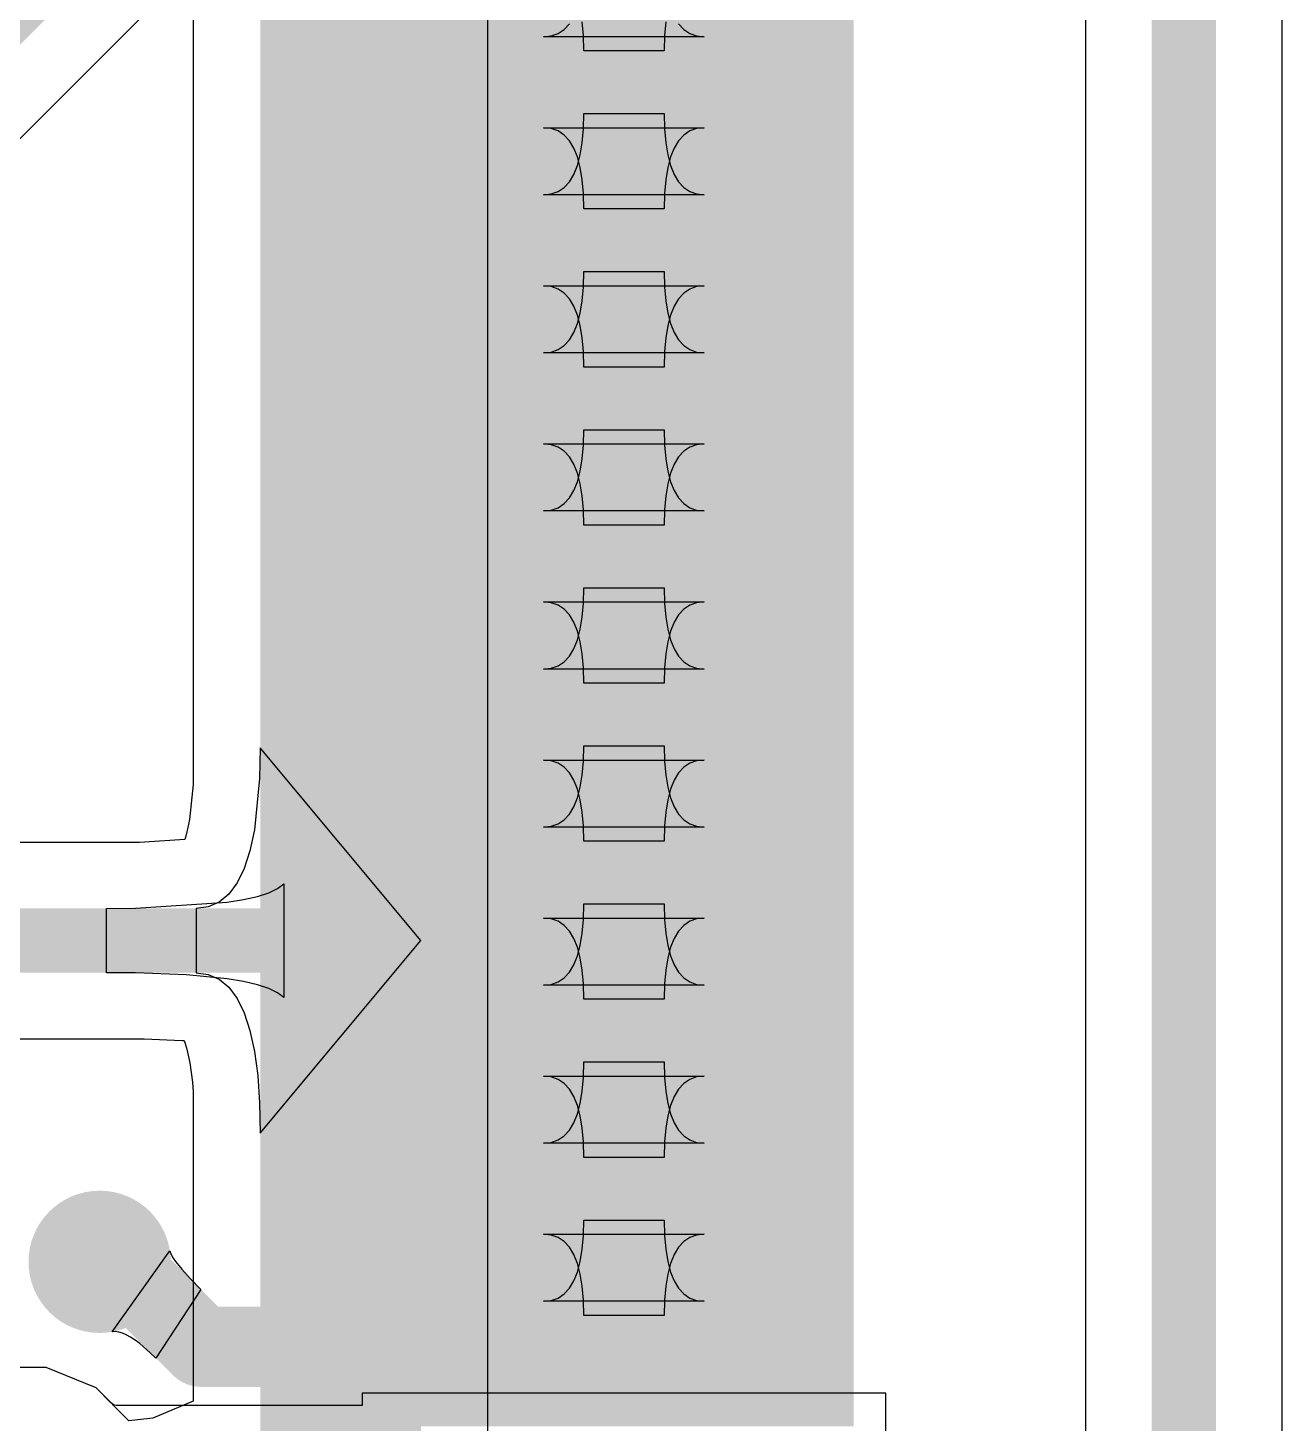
# Model space of a CAD drawing. Header units: millimetres. Extents: x -27 to 79, y -14 to 66.
# Drawn here: x 65.38 to 69.346, y 20.012 to 24.425 of the extents above; entities that cross this region are included whole.
import ezdxf

# ---------------------------------------------------------------- set-up
doc = ezdxf.new("R2010")
doc.units = ezdxf.units.MM
for name, color, linetype in [('BottomLayer', 5, 'Continuous'), ('TopLayer', 1, 'Continuous'), ('TopPaste', 8, 'Continuous'), ('TopSolder', 216, 'Continuous'), ('ViaHoleLayer', 16, 'Continuous')]:
    doc.layers.add(name, color=color, linetype=linetype)

msp = doc.modelspace()

# ---------------------------------------------------------------- hatches: boundary and pattern name
at = {"layer": 'BottomLayer'}
h = msp.add_hatch(color=5, dxfattribs=at)
edge = h.paths.add_edge_path()
edge.add_arc((65.6067, 20.5217), 0.225, 0, 360)
at = {"layer": 'TopLayer'}
for points in [[(66.6399, 24.1029), (66.6399, 24.4029), (67.8899, 24.4029), (67.8899, 24.1029)], [(66.6399, 23.6029), (66.6399, 23.9029), (67.8899, 23.9029), (67.8899, 23.6029)], [(66.6399, 23.1029), (66.6399, 23.4029), (67.8899, 23.4029), (67.8899, 23.1029)], [(66.6399, 22.6029), (66.6399, 22.9029), (67.8899, 22.9029), (67.8899, 22.6029)], [(66.6399, 22.1029), (66.6399, 22.4029), (67.8899, 22.4029), (67.8899, 22.1029)], [(66.6399, 21.6029), (66.6399, 21.9029), (67.8899, 21.9029), (67.8899, 21.6029)], [(66.6399, 21.1029), (66.6399, 21.4029), (67.8899, 21.4029), (67.8899, 21.1029)], [(66.6399, 20.6029), (66.6399, 20.9029), (67.8899, 20.9029), (67.8899, 20.6029)], [(66.6399, 20.1029), (66.6399, 20.4029), (67.8899, 20.4029), (67.8899, 20.1029)]]:
    msp.add_hatch(color=1, dxfattribs=at).paths.add_polyline_path(points)
h = msp.add_hatch(color=1, dxfattribs=at)
edge = h.paths.add_edge_path()
edge.add_arc((65.6067, 20.5217), 0.225, 0, 360)
at = {"layer": 'TopPaste'}
for points in [[(66.6399, 24.1029), (66.6399, 24.4029), (67.8899, 24.4029), (67.8899, 24.1029)], [(66.6399, 23.6029), (66.6399, 23.9029), (67.8899, 23.9029), (67.8899, 23.6029)], [(66.6399, 23.1029), (66.6399, 23.4029), (67.8899, 23.4029), (67.8899, 23.1029)], [(66.6399, 22.6029), (66.6399, 22.9029), (67.8899, 22.9029), (67.8899, 22.6029)], [(66.6399, 22.1029), (66.6399, 22.4029), (67.8899, 22.4029), (67.8899, 22.1029)], [(66.6399, 21.6029), (66.6399, 21.9029), (67.8899, 21.9029), (67.8899, 21.6029)], [(66.6399, 21.1029), (66.6399, 21.4029), (67.8899, 21.4029), (67.8899, 21.1029)], [(66.6399, 20.6029), (66.6399, 20.9029), (67.8899, 20.9029), (67.8899, 20.6029)], [(66.6399, 20.1029), (66.6399, 20.4029), (67.8899, 20.4029), (67.8899, 20.1029)]]:
    msp.add_hatch(color=8, dxfattribs=at).paths.add_polyline_path(points)
at = {"layer": 'TopSolder'}
for points in [[(66.5383, 24.0013), (66.5383, 24.5045), (67.9915, 24.5045), (67.9915, 24.0013)], [(66.5383, 23.5013), (66.5383, 24.0045), (67.9915, 24.0045), (67.9915, 23.5013)], [(66.5383, 23.0013), (66.5383, 23.5045), (67.9915, 23.5045), (67.9915, 23.0013)], [(66.5383, 22.5013), (66.5383, 23.0045), (67.9915, 23.0045), (67.9915, 22.5013)], [(66.5383, 22.0013), (66.5383, 22.5045), (67.9915, 22.5045), (67.9915, 22.0013)], [(66.5383, 21.5013), (66.5383, 22.0045), (67.9915, 22.0045), (67.9915, 21.5013)], [(66.5383, 21.0013), (66.5383, 21.5045), (67.9915, 21.5045), (67.9915, 21.0013)], [(66.5383, 20.5013), (66.5383, 21.0045), (67.9915, 21.0045), (67.9915, 20.5013)], [(66.5383, 20.0013), (66.5383, 20.5045), (67.9915, 20.5045), (67.9915, 20.0013)]]:
    msp.add_hatch(color=216, dxfattribs=at).paths.add_polyline_path(points)
at = {"layer": 'ViaHoleLayer'}
h = msp.add_hatch(color=16, dxfattribs=at)
edge = h.paths.add_edge_path()
edge.add_arc((65.6067, 20.5217), 0.1, 0, 360)

# ---------------------------------------------------------------- linework, layer by layer
at = {"layer": 'BottomLayer'}
for p, q in [((66.8348, 21.5377), (66.8348, 25.8557)), ((65.9025, 25.6626), (65.9025, 22.0316)), ((66.1147, 22.1473), (66.1126, 22.0507)), ((66.6227, 21.5377), (66.1147, 22.1473)), ((65.9025, 22.0316), (65.8914, 21.9204)), ((66.1126, 22.0507), (66.0964, 21.8882)), ((65.8914, 21.9204), (65.8819, 21.8763)), ((65.7324, 21.8484), (64.2097, 21.8484)), ((65.8758, 21.8577), (65.7324, 21.8484)), ((65.8819, 21.8763), (65.8758, 21.8577)), ((66.0964, 21.8882), (66.0821, 21.8221)), ((66.0821, 21.8221), (66.0639, 21.7663)), ((66.0639, 21.7663), (66.0415, 21.7205)), ((66.0415, 21.7205), (66.0151, 21.685)), ((66.1695, 21.7025), (66.1892, 21.7174)), ((66.1695, 21.7025), (66.1892, 21.7174)), ((66.1892, 21.7174), (66.1892, 21.3579)), ((66.1892, 21.7174), (66.1892, 21.3579)), ((66.0151, 21.685), (65.9846, 21.6596)), ((66.0618, 21.6674), (66.1058, 21.6775)), ((66.0618, 21.6674), (66.1058, 21.6775)), ((66.1058, 21.6775), (66.1417, 21.6892)), ((66.1058, 21.6775), (66.1417, 21.6892)), ((66.1417, 21.6892), (66.1695, 21.7025)), ((66.1417, 21.6892), (66.1695, 21.7025)), ((65.6279, 21.6393), (65.7204, 21.64)), ((65.6279, 21.6393), (65.7204, 21.64)), ((65.6279, 21.4361), (65.6279, 21.6393)), ((65.6279, 21.4361), (65.6279, 21.6393)), ((65.7204, 21.64), (66.0097, 21.6588)), ((65.7204, 21.64), (66.0097, 21.6588)), ((65.9501, 21.6443), (65.9115, 21.6393)), ((65.9115, 21.6393), (65.9115, 21.4361)), ((65.9846, 21.6596), (65.9501, 21.6443)), ((66.0097, 21.6588), (66.0618, 21.6674)), ((66.0097, 21.6588), (66.0618, 21.6674)), ((66.1147, 20.9281), (66.6227, 21.5377)), ((66.6227, 21.5377), (66.6227, 21.5377)), ((66.6227, 21.5377), (66.6227, 21.5377)), ((66.6227, 21.5377), (66.6227, 21.5377)), ((66.6227, 21.5377), (66.6227, 21.5377)), ((66.6227, 21.5377), (66.6227, 21.5377)), ((66.6227, 21.5377), (66.6227, 21.5377)), ((66.6227, 21.5377), (66.6227, 21.5377)), ((66.6227, 21.5377), (66.6227, 21.5377)), ((66.6227, 21.5377), (66.6227, 21.5377)), ((66.6227, 21.5377), (66.6227, 21.5377)), ((66.8348, 17.0242), (66.8348, 21.5377)), ((65.7204, 21.4353), (65.6279, 21.4361)), ((65.7204, 21.4353), (65.6279, 21.4361)), ((65.8813, 21.429), (65.7204, 21.4353)), ((65.8813, 21.429), (65.7204, 21.4353)), ((66.0097, 21.4165), (65.8813, 21.429)), ((66.0097, 21.4165), (65.8813, 21.429)), ((65.9115, 21.4361), (65.9501, 21.431)), ((65.9501, 21.431), (65.9846, 21.4157)), ((65.9846, 21.4157), (66.0151, 21.3903)), ((66.0618, 21.4079), (66.0097, 21.4165)), ((66.0618, 21.4079), (66.0097, 21.4165)), ((66.1058, 21.3978), (66.0618, 21.4079)), ((66.1058, 21.3978), (66.0618, 21.4079)), ((66.0151, 21.3903), (66.0415, 21.3548)), ((66.1417, 21.3861), (66.1058, 21.3978)), ((66.1417, 21.3861), (66.1058, 21.3978)), ((66.1695, 21.3728), (66.1417, 21.3861)), ((66.1695, 21.3728), (66.1417, 21.3861)), ((66.1892, 21.3579), (66.1695, 21.3728)), ((66.1892, 21.3579), (66.1695, 21.3728)), ((66.0415, 21.3548), (66.0639, 21.3091)), ((66.0639, 21.3091), (66.0821, 21.2532)), ((66.0821, 21.2532), (66.0964, 21.1871)), ((64.3384, 21.2269), (65.7475, 21.2269)), ((65.7475, 21.2269), (65.8672, 21.2222)), ((65.8672, 21.2222), (65.8745, 21.2215)), ((65.8745, 21.2215), (65.8819, 21.199)), ((65.8819, 21.199), (65.8921, 21.1516)), ((66.0964, 21.1871), (66.1065, 21.1109)), ((65.8921, 21.1516), (65.9003, 21.09)), ((66.1065, 21.1109), (66.1126, 21.0246)), ((65.9003, 21.09), (65.9025, 21.059)), ((65.9025, 21.059), (65.9025, 20.0809)), ((66.1126, 21.0246), (66.1147, 20.9281)), ((65.4378, 20.1878), (65.2675, 20.1878)), ((65.5952, 20.1227), (65.4378, 20.1878)), ((65.6993, 20.0186), (65.5952, 20.1227)), ((65.9025, 20.0809), (65.775, 20.0272)), ((65.775, 20.0272), (65.6993, 20.0186))]:
    msp.add_line(p, q, dxfattribs=at)
for points, const_width in [([(66.3687, 21.5377), (66.3687, 25.8557)], 0.508), ([(66.3687, 17.0242), (66.3687, 21.5377)], 0.508), ([(64.2097, 21.5377), (66.3687, 21.5377)], 0.2032)]:
    msp.add_lwpolyline(points, dxfattribs=dict(at, const_width=const_width))
for points, const_width in [([(66.2417, 21.5377, 1), (66.4957, 21.5377, 1)], 0.254), ([(66.2417, 21.5377, 1), (66.4957, 21.5377, 1)], 0.254), ([(66.3179, 21.5377, 1), (66.4195, 21.5377, 1)], 0.1016)]:
    msp.add_lwpolyline(points, format="xyb", close=True, dxfattribs=dict(at, const_width=const_width))
at = {"layer": 'TopLayer'}
for p, q in [((69.3464, 19.2517), (69.3464, 29.1577)), ((68.7249, 29.0289), (68.7249, 19.5624)), ((64.1296, 22.8499), (65.9026, 24.6229)), ((67.035, 24.3994), (67.0566, 24.4071)), ((67.0566, 24.4071), (67.0757, 24.4199)), ((67.0757, 24.4199), (67.0922, 24.4379)), ((67.1366, 24.4008), (67.1328, 24.4445)), ((67.397, 24.4445), (67.3932, 24.4008)), ((67.4376, 24.4379), (67.4541, 24.4199)), ((67.4541, 24.4199), (67.4732, 24.4071)), ((67.4732, 24.4071), (67.4948, 24.3994)), ((67.0109, 24.3968), (67.035, 24.3994)), ((67.5189, 24.3968), (67.0109, 24.3968)), ((67.1379, 24.352), (67.1366, 24.4008)), ((67.3932, 24.4008), (67.3919, 24.352)), ((67.4948, 24.3994), (67.5189, 24.3968)), ((67.3919, 24.352), (67.1379, 24.352)), ((67.1366, 24.105), (67.1379, 24.1539)), ((67.1379, 24.1539), (67.3919, 24.1539)), ((67.3919, 24.1539), (67.3932, 24.105)), ((67.035, 24.1064), (67.0109, 24.109)), ((67.0109, 24.109), (67.5189, 24.109)), ((67.0566, 24.0987), (67.035, 24.1064)), ((67.0757, 24.0859), (67.0566, 24.0987)), ((67.1328, 24.0613), (67.1366, 24.105)), ((67.3932, 24.105), (67.397, 24.0613)), ((67.4732, 24.0987), (67.4541, 24.0859)), ((67.4948, 24.1064), (67.4732, 24.0987)), ((67.5189, 24.109), (67.4948, 24.1064)), ((67.0922, 24.0679), (67.0757, 24.0859)), ((67.1062, 24.0447), (67.0922, 24.0679)), ((67.1265, 24.0228), (67.1328, 24.0613)), ((67.397, 24.0613), (67.4033, 24.0228)), ((67.4376, 24.0679), (67.4237, 24.0447)), ((67.4541, 24.0859), (67.4376, 24.0679)), ((67.1176, 24.0165), (67.1062, 24.0447)), ((67.1176, 23.9894), (67.1265, 24.0228)), ((67.1265, 23.9831), (67.1176, 24.0165)), ((67.4033, 24.0228), (67.4122, 23.9894)), ((67.4122, 24.0165), (67.4033, 23.9831)), ((67.4237, 24.0447), (67.4122, 24.0165)), ((67.1062, 23.9611), (67.1176, 23.9894)), ((67.1328, 23.9445), (67.1265, 23.9831)), ((67.4033, 23.9831), (67.397, 23.9445)), ((67.4122, 23.9894), (67.4237, 23.9611)), ((67.0566, 23.9071), (67.0757, 23.9199)), ((67.0757, 23.9199), (67.0922, 23.9379)), ((67.0922, 23.9379), (67.1062, 23.9611)), ((67.1366, 23.9008), (67.1328, 23.9445)), ((67.397, 23.9445), (67.3932, 23.9008)), ((67.4237, 23.9611), (67.4376, 23.9379)), ((67.4376, 23.9379), (67.4541, 23.9199)), ((67.4541, 23.9199), (67.4732, 23.9071)), ((67.0109, 23.8968), (67.035, 23.8994)), ((67.5189, 23.8968), (67.0109, 23.8968)), ((67.035, 23.8994), (67.0566, 23.9071)), ((67.1379, 23.852), (67.1366, 23.9008)), ((67.3932, 23.9008), (67.3919, 23.852)), ((67.4732, 23.9071), (67.4948, 23.8994)), ((67.4948, 23.8994), (67.5189, 23.8968)), ((67.3919, 23.852), (67.1379, 23.852)), ((67.1366, 23.605), (67.1379, 23.6539)), ((67.1379, 23.6539), (67.3919, 23.6539)), ((67.3919, 23.6539), (67.3932, 23.605)), ((67.035, 23.6064), (67.0109, 23.609)), ((67.0109, 23.609), (67.5189, 23.609)), ((67.0566, 23.5987), (67.035, 23.6064)), ((67.0757, 23.5859), (67.0566, 23.5987)), ((67.0922, 23.5679), (67.0757, 23.5859)), ((67.1062, 23.5447), (67.0922, 23.5679)), ((67.1328, 23.5613), (67.1366, 23.605)), ((67.3932, 23.605), (67.397, 23.5613)), ((67.4376, 23.5679), (67.4237, 23.5447)), ((67.4541, 23.5859), (67.4376, 23.5679)), ((67.4732, 23.5987), (67.4541, 23.5859)), ((67.4948, 23.6064), (67.4732, 23.5987)), ((67.5189, 23.609), (67.4948, 23.6064)), ((67.1176, 23.5165), (67.1062, 23.5447)), ((67.1176, 23.4894), (67.1265, 23.5228)), ((67.1265, 23.5228), (67.1328, 23.5613)), ((67.397, 23.5613), (67.4033, 23.5228)), ((67.4033, 23.5228), (67.4122, 23.4894)), ((67.4237, 23.5447), (67.4122, 23.5165)), ((67.1062, 23.4611), (67.1176, 23.4894)), ((67.1265, 23.4831), (67.1176, 23.5165)), ((67.1328, 23.4445), (67.1265, 23.4831)), ((67.4033, 23.4831), (67.397, 23.4445)), ((67.4122, 23.5165), (67.4033, 23.4831)), ((67.4122, 23.4894), (67.4237, 23.4611)), ((67.0757, 23.42), (67.0922, 23.4379)), ((67.0922, 23.4379), (67.1062, 23.4611)), ((67.1366, 23.4008), (67.1328, 23.4445)), ((67.397, 23.4445), (67.3932, 23.4008)), ((67.4237, 23.4611), (67.4376, 23.4379)), ((67.4376, 23.4379), (67.4541, 23.42)), ((67.0109, 23.3968), (67.035, 23.3994)), ((67.5189, 23.3968), (67.0109, 23.3968)), ((67.035, 23.3994), (67.0566, 23.4071)), ((67.0566, 23.4071), (67.0757, 23.42)), ((67.1379, 23.352), (67.1366, 23.4008)), ((67.3932, 23.4008), (67.3919, 23.352)), ((67.4541, 23.42), (67.4732, 23.4071)), ((67.4732, 23.4071), (67.4948, 23.3994)), ((67.4948, 23.3994), (67.5189, 23.3968)), ((67.3919, 23.352), (67.1379, 23.352)), ((67.1366, 23.105), (67.1379, 23.1539)), ((67.1379, 23.1539), (67.3919, 23.1539)), ((67.3919, 23.1539), (67.3932, 23.105)), ((67.035, 23.1064), (67.0109, 23.109)), ((67.0109, 23.109), (67.5189, 23.109)), ((67.0566, 23.0987), (67.035, 23.1064)), ((67.0757, 23.0859), (67.0566, 23.0987)), ((67.0922, 23.0679), (67.0757, 23.0859)), ((67.1328, 23.0613), (67.1366, 23.105)), ((67.3932, 23.105), (67.397, 23.0613)), ((67.4541, 23.0859), (67.4376, 23.0679)), ((67.4732, 23.0987), (67.4541, 23.0859)), ((67.4948, 23.1064), (67.4732, 23.0987)), ((67.5189, 23.109), (67.4948, 23.1064)), ((67.1062, 23.0447), (67.0922, 23.0679)), ((67.1176, 23.0165), (67.1062, 23.0447)), ((67.1265, 23.0228), (67.1328, 23.0613)), ((67.397, 23.0613), (67.4033, 23.0228)), ((67.4237, 23.0447), (67.4122, 23.0165)), ((67.4376, 23.0679), (67.4237, 23.0447)), ((67.1176, 22.9894), (67.1265, 23.0228)), ((67.1265, 22.9831), (67.1176, 23.0165)), ((67.4033, 23.0228), (67.4122, 22.9894)), ((67.4122, 23.0165), (67.4033, 22.9831)), ((67.0922, 22.9379), (67.1062, 22.9611)), ((67.1062, 22.9611), (67.1176, 22.9894)), ((67.1328, 22.9445), (67.1265, 22.9831)), ((67.4033, 22.9831), (67.397, 22.9445)), ((67.4122, 22.9894), (67.4237, 22.9611)), ((67.4237, 22.9611), (67.4376, 22.9379)), ((67.035, 22.8994), (67.0566, 22.9071)), ((67.0566, 22.9071), (67.0757, 22.92)), ((67.0757, 22.92), (67.0922, 22.9379)), ((67.1366, 22.9008), (67.1328, 22.9445)), ((67.397, 22.9445), (67.3932, 22.9008)), ((67.4376, 22.9379), (67.4541, 22.92)), ((67.4541, 22.92), (67.4732, 22.9071)), ((67.4732, 22.9071), (67.4948, 22.8994)), ((67.0109, 22.8968), (67.035, 22.8994)), ((67.5189, 22.8968), (67.0109, 22.8968)), ((67.1379, 22.852), (67.1366, 22.9008)), ((67.3932, 22.9008), (67.3919, 22.852)), ((67.4948, 22.8994), (67.5189, 22.8968)), ((67.3919, 22.852), (67.1379, 22.852)), ((67.1366, 22.605), (67.1379, 22.6539)), ((67.1379, 22.6539), (67.3919, 22.6539)), ((67.3919, 22.6539), (67.3932, 22.605)), ((67.035, 22.6064), (67.0109, 22.609)), ((67.0109, 22.609), (67.5189, 22.609)), ((67.0566, 22.5987), (67.035, 22.6064)), ((67.0757, 22.5859), (67.0566, 22.5987)), ((67.1328, 22.5613), (67.1366, 22.605)), ((67.3932, 22.605), (67.397, 22.5613)), ((67.4732, 22.5987), (67.4541, 22.5859)), ((67.4948, 22.6064), (67.4732, 22.5987)), ((67.5189, 22.609), (67.4948, 22.6064)), ((67.0922, 22.5679), (67.0757, 22.5859)), ((67.1062, 22.5447), (67.0922, 22.5679)), ((67.1265, 22.5228), (67.1328, 22.5613)), ((67.397, 22.5613), (67.4033, 22.5228)), ((67.4376, 22.5679), (67.4237, 22.5447)), ((67.4541, 22.5859), (67.4376, 22.5679)), ((67.1176, 22.5165), (67.1062, 22.5447)), ((67.1176, 22.4894), (67.1265, 22.5228)), ((67.1265, 22.4831), (67.1176, 22.5165)), ((67.4033, 22.5228), (67.4122, 22.4894)), ((67.4122, 22.5165), (67.4033, 22.4831)), ((67.4237, 22.5447), (67.4122, 22.5165)), ((67.1062, 22.4611), (67.1176, 22.4894)), ((67.1328, 22.4445), (67.1265, 22.4831)), ((67.4033, 22.4831), (67.397, 22.4445)), ((67.4122, 22.4894), (67.4237, 22.4611)), ((67.0566, 22.4071), (67.0757, 22.42)), ((67.0757, 22.42), (67.0922, 22.4379)), ((67.0922, 22.4379), (67.1062, 22.4611)), ((67.1366, 22.4008), (67.1328, 22.4445)), ((67.397, 22.4445), (67.3932, 22.4008)), ((67.4237, 22.4611), (67.4376, 22.4379)), ((67.4376, 22.4379), (67.4541, 22.42)), ((67.4541, 22.42), (67.4732, 22.4071)), ((67.0109, 22.3968), (67.035, 22.3994)), ((67.5189, 22.3968), (67.0109, 22.3968)), ((67.035, 22.3994), (67.0566, 22.4071)), ((67.1379, 22.352), (67.1366, 22.4008)), ((67.3932, 22.4008), (67.3919, 22.352)), ((67.4732, 22.4071), (67.4948, 22.3994)), ((67.4948, 22.3994), (67.5189, 22.3968)), ((67.3919, 22.352), (67.1379, 22.352)), ((67.1366, 22.105), (67.1379, 22.1539)), ((67.1379, 22.1539), (67.3919, 22.1539)), ((67.3919, 22.1539), (67.3932, 22.105)), ((67.035, 22.1064), (67.0109, 22.109)), ((67.0109, 22.109), (67.5189, 22.109)), ((67.0566, 22.0987), (67.035, 22.1064)), ((67.0757, 22.0859), (67.0566, 22.0987)), ((67.0922, 22.0679), (67.0757, 22.0859)), ((67.1062, 22.0447), (67.0922, 22.0679)), ((67.1328, 22.0613), (67.1366, 22.105)), ((67.3932, 22.105), (67.397, 22.0613)), ((67.4376, 22.0679), (67.4237, 22.0447)), ((67.4541, 22.0859), (67.4376, 22.0679)), ((67.4732, 22.0987), (67.4541, 22.0859)), ((67.4948, 22.1064), (67.4732, 22.0987)), ((67.5189, 22.109), (67.4948, 22.1064)), ((67.1176, 22.0165), (67.1062, 22.0447)), ((67.1176, 21.9894), (67.1265, 22.0228)), ((67.1265, 22.0228), (67.1328, 22.0613)), ((67.397, 22.0613), (67.4033, 22.0228)), ((67.4033, 22.0228), (67.4122, 21.9894)), ((67.4237, 22.0447), (67.4122, 22.0165)), ((67.1062, 21.9611), (67.1176, 21.9894)), ((67.1265, 21.9831), (67.1176, 22.0165)), ((67.1328, 21.9445), (67.1265, 21.9831)), ((67.4033, 21.9831), (67.397, 21.9445)), ((67.4122, 22.0165), (67.4033, 21.9831)), ((67.4122, 21.9894), (67.4237, 21.9611)), ((67.0757, 21.92), (67.0922, 21.9379)), ((67.0922, 21.9379), (67.1062, 21.9611)), ((67.1366, 21.9008), (67.1328, 21.9445)), ((67.397, 21.9445), (67.3932, 21.9008)), ((67.4237, 21.9611), (67.4376, 21.9379)), ((67.4376, 21.9379), (67.4541, 21.92)), ((67.0109, 21.8968), (67.035, 21.8994)), ((67.5189, 21.8968), (67.0109, 21.8968)), ((67.035, 21.8994), (67.0566, 21.9071)), ((67.0566, 21.9071), (67.0757, 21.92)), ((67.1379, 21.852), (67.1366, 21.9008)), ((67.3932, 21.9008), (67.3919, 21.852)), ((67.4541, 21.92), (67.4732, 21.9071)), ((67.4732, 21.9071), (67.4948, 21.8994)), ((67.4948, 21.8994), (67.5189, 21.8968)), ((67.3919, 21.852), (67.1379, 21.852)), ((67.1366, 21.605), (67.1379, 21.6538)), ((67.1379, 21.6538), (67.3919, 21.6538)), ((67.3919, 21.6538), (67.3932, 21.605)), ((67.035, 21.6064), (67.0109, 21.609)), ((67.0109, 21.609), (67.5189, 21.609)), ((67.0566, 21.5987), (67.035, 21.6064)), ((67.0757, 21.5859), (67.0566, 21.5987)), ((67.0922, 21.5679), (67.0757, 21.5859)), ((67.1328, 21.5613), (67.1366, 21.605)), ((67.3932, 21.605), (67.397, 21.5613)), ((67.4541, 21.5859), (67.4376, 21.5679)), ((67.4732, 21.5987), (67.4541, 21.5859)), ((67.4948, 21.6064), (67.4732, 21.5987)), ((67.5189, 21.609), (67.4948, 21.6064)), ((67.1062, 21.5447), (67.0922, 21.5679)), ((67.1176, 21.5165), (67.1062, 21.5447)), ((67.1265, 21.5227), (67.1328, 21.5613)), ((67.397, 21.5613), (67.4033, 21.5227)), ((67.4237, 21.5447), (67.4122, 21.5165)), ((67.4376, 21.5679), (67.4237, 21.5447)), ((67.1176, 21.4893), (67.1265, 21.5227)), ((67.1265, 21.4831), (67.1176, 21.5165)), ((67.4033, 21.5227), (67.4122, 21.4893)), ((67.4122, 21.5165), (67.4033, 21.4831)), ((67.0922, 21.4379), (67.1062, 21.461)), ((67.1062, 21.461), (67.1176, 21.4893)), ((67.1328, 21.4445), (67.1265, 21.4831)), ((67.4033, 21.4831), (67.397, 21.4445)), ((67.4122, 21.4893), (67.4237, 21.461)), ((67.4237, 21.461), (67.4376, 21.4379)), ((67.035, 21.3993), (67.0566, 21.4071)), ((67.0566, 21.4071), (67.0757, 21.4199)), ((67.0757, 21.4199), (67.0922, 21.4379)), ((67.1366, 21.4008), (67.1328, 21.4445)), ((67.397, 21.4445), (67.3932, 21.4008)), ((67.4376, 21.4379), (67.4541, 21.4199)), ((67.4541, 21.4199), (67.4732, 21.4071)), ((67.4732, 21.4071), (67.4948, 21.3993)), ((67.0109, 21.3968), (67.035, 21.3993)), ((67.5189, 21.3968), (67.0109, 21.3968)), ((67.1379, 21.352), (67.1366, 21.4008)), ((67.3932, 21.4008), (67.3919, 21.352)), ((67.4948, 21.3993), (67.5189, 21.3968)), ((67.3919, 21.352), (67.1379, 21.352)), ((67.1366, 21.105), (67.1379, 21.1538)), ((67.1379, 21.1538), (67.3919, 21.1538)), ((67.3919, 21.1538), (67.3932, 21.105)), ((67.035, 21.1064), (67.0109, 21.109)), ((67.0109, 21.109), (67.5189, 21.109)), ((67.0566, 21.0987), (67.035, 21.1064)), ((67.0757, 21.0858), (67.0566, 21.0987)), ((67.1328, 21.0613), (67.1366, 21.105)), ((67.3932, 21.105), (67.397, 21.0613)), ((67.4732, 21.0987), (67.4541, 21.0858)), ((67.4948, 21.1064), (67.4732, 21.0987)), ((67.5189, 21.109), (67.4948, 21.1064)), ((67.0922, 21.0678), (67.0757, 21.0858)), ((67.1062, 21.0447), (67.0922, 21.0678)), ((67.1265, 21.0227), (67.1328, 21.0613)), ((67.397, 21.0613), (67.4033, 21.0227)), ((67.4376, 21.0678), (67.4237, 21.0447)), ((67.4541, 21.0858), (67.4376, 21.0678)), ((67.1176, 21.0164), (67.1062, 21.0447)), ((67.1176, 20.9893), (67.1265, 21.0227)), ((67.1265, 20.983), (67.1176, 21.0164)), ((67.4033, 21.0227), (67.4122, 20.9893)), ((67.4122, 21.0164), (67.4033, 20.983)), ((67.4237, 21.0447), (67.4122, 21.0164)), ((67.1062, 20.961), (67.1176, 20.9893)), ((67.1328, 20.9445), (67.1265, 20.983)), ((67.4033, 20.983), (67.397, 20.9445)), ((67.4122, 20.9893), (67.4237, 20.961)), ((67.0566, 20.9071), (67.0757, 20.9199)), ((67.0757, 20.9199), (67.0922, 20.9379)), ((67.0922, 20.9379), (67.1062, 20.961)), ((67.1366, 20.9008), (67.1328, 20.9445)), ((67.397, 20.9445), (67.3932, 20.9008)), ((67.4237, 20.961), (67.4376, 20.9379)), ((67.4376, 20.9379), (67.4541, 20.9199)), ((67.4541, 20.9199), (67.4732, 20.9071)), ((67.0109, 20.8968), (67.035, 20.8993)), ((67.5189, 20.8968), (67.0109, 20.8968)), ((67.035, 20.8993), (67.0566, 20.9071)), ((67.1379, 20.8519), (67.1366, 20.9008)), ((67.3932, 20.9008), (67.3919, 20.8519)), ((67.4732, 20.9071), (67.4948, 20.8993)), ((67.4948, 20.8993), (67.5189, 20.8968)), ((67.3919, 20.8519), (67.1379, 20.8519)), ((67.1366, 20.605), (67.1379, 20.6538)), ((67.1379, 20.6538), (67.3919, 20.6538)), ((67.3919, 20.6538), (67.3932, 20.605)), ((67.035, 20.6064), (67.0109, 20.609)), ((67.0109, 20.609), (67.5189, 20.609)), ((67.0566, 20.5987), (67.035, 20.6064)), ((67.0757, 20.5858), (67.0566, 20.5987)), ((67.0922, 20.5678), (67.0757, 20.5858)), ((67.1062, 20.5447), (67.0922, 20.5678)), ((67.1328, 20.5613), (67.1366, 20.605)), ((67.3932, 20.605), (67.397, 20.5613)), ((67.4376, 20.5678), (67.4237, 20.5447)), ((67.4541, 20.5858), (67.4376, 20.5678)), ((67.4732, 20.5987), (67.4541, 20.5858)), ((67.4948, 20.6064), (67.4732, 20.5987)), ((67.5189, 20.609), (67.4948, 20.6064)), ((65.6464, 20.3002), (65.8289, 20.5569)), ((65.8289, 20.5569), (65.8307, 20.5504)), ((65.8307, 20.5504), (65.8343, 20.5426)), ((65.8343, 20.5426), (65.8397, 20.5335)), ((65.8397, 20.5335), (65.8468, 20.5231)), ((65.8468, 20.5231), (65.8664, 20.4985)), ((67.1176, 20.5164), (67.1062, 20.5447)), ((67.1176, 20.4893), (67.1265, 20.5227)), ((67.1265, 20.5227), (67.1328, 20.5613)), ((67.397, 20.5613), (67.4033, 20.5227)), ((67.4033, 20.5227), (67.4122, 20.4893)), ((67.4237, 20.5447), (67.4122, 20.5164)), ((65.8664, 20.4985), (65.8932, 20.4688)), ((67.1062, 20.461), (67.1176, 20.4893)), ((67.1265, 20.483), (67.1176, 20.5164)), ((67.1328, 20.4445), (67.1265, 20.483)), ((67.4033, 20.483), (67.397, 20.4445)), ((67.4122, 20.5164), (67.4033, 20.483)), ((67.4122, 20.4893), (67.4237, 20.461)), ((65.927, 20.434), (65.7848, 20.2169)), ((65.8932, 20.4688), (65.927, 20.434)), ((67.0757, 20.4199), (67.0922, 20.4379)), ((67.0922, 20.4379), (67.1062, 20.461)), ((67.1366, 20.4008), (67.1328, 20.4445)), ((67.397, 20.4445), (67.3932, 20.4008)), ((67.4237, 20.461), (67.4376, 20.4379)), ((67.4376, 20.4379), (67.4541, 20.4199)), ((67.0109, 20.3968), (67.035, 20.3993)), ((67.5189, 20.3968), (67.0109, 20.3968)), ((67.035, 20.3993), (67.0566, 20.4071)), ((67.0566, 20.4071), (67.0757, 20.4199)), ((67.1379, 20.3519), (67.1366, 20.4008)), ((67.3932, 20.4008), (67.3919, 20.3519)), ((67.4541, 20.4199), (67.4732, 20.4071)), ((67.4732, 20.4071), (67.4948, 20.3993)), ((67.4948, 20.3993), (67.5189, 20.3968)), ((67.3919, 20.3519), (67.1379, 20.3519)), ((65.6562, 20.3009), (65.6464, 20.3002)), ((65.6669, 20.2995), (65.6562, 20.3009)), ((65.6785, 20.2962), (65.6669, 20.2995)), ((65.691, 20.2909), (65.6785, 20.2962)), ((65.7044, 20.2836), (65.691, 20.2909)), ((65.7187, 20.2742), (65.7044, 20.2836)), ((65.7339, 20.2629), (65.7187, 20.2742)), ((65.7669, 20.2343), (65.7339, 20.2629)), ((65.7848, 20.2169), (65.7669, 20.2343)), ((65.4378, 20.1878), (65.2675, 20.1878)), ((65.5952, 20.1227), (65.4378, 20.1878)), ((65.6433, 20.0746), (65.5952, 20.1227)), ((68.0931, 20.1061), (66.4367, 20.1061)), ((66.4367, 20.1061), (66.4367, 20.067)), ((68.0931, 19.5624), (68.0931, 20.1061)), ((65.6511, 20.0697), (65.6433, 20.0746)), ((65.652, 20.0693), (65.6511, 20.0697)), ((65.653, 20.0685), (65.652, 20.0693)), ((65.6535, 20.0684), (65.653, 20.0685)), ((65.6587, 20.0673), (65.6535, 20.0684)), ((65.6608, 20.067), (65.6587, 20.0673)), ((66.4367, 20.067), (65.6608, 20.067))]:
    msp.add_line(p, q, dxfattribs=at)
for points, const_width in [([(69.0357, 19.2517), (69.0357, 29.1577)], 0.2032), ([(63.9099, 23.0697), (65.6829, 24.8426)], 0.2032), ([(67.2649, 24.2529), (67.2649, 24.7529)], 0.254), ([(67.2649, 23.7529), (67.2649, 24.2529)], 0.254), ([(67.2649, 23.2529), (67.2649, 23.7529)], 0.254), ([(67.2649, 22.7529), (67.2649, 23.2529)], 0.254), ([(67.2649, 22.2529), (67.2649, 22.7529)], 0.254), ([(67.2649, 21.7529), (67.2649, 22.2529)], 0.254), ([(67.2649, 21.2529), (67.2649, 21.7529)], 0.254), ([(67.2649, 20.7529), (67.2649, 21.2529)], 0.254), ([(67.2649, 20.2657), (67.2649, 20.7529)], 0.254), ([(65.6067, 20.5217), (65.6597, 20.5217)], 0.254), ([(65.6597, 20.5217), (65.9285, 20.2529)], 0.254), ([(67.2577, 20.2585), (67.2649, 20.2657)], 0.254), ([(65.9285, 20.2529), (67.2649, 20.2529)], 0.254)]:
    msp.add_lwpolyline(points, dxfattribs=dict(at, const_width=const_width))
at = {"layer": 'TopLayer', "const_width": 0.127}
for points in [[(67.2014, 24.2529, 1), (67.3284, 24.2529, 1)], [(67.2014, 24.2529, 1), (67.3284, 24.2529, 1)], [(67.2014, 23.7529, 1), (67.3284, 23.7529, 1)], [(67.2014, 23.7529, 1), (67.3284, 23.7529, 1)], [(67.2014, 23.2529, 1), (67.3284, 23.2529, 1)], [(67.2014, 23.2529, 1), (67.3284, 23.2529, 1)], [(67.2014, 22.7529, 1), (67.3284, 22.7529, 1)], [(67.2014, 22.7529, 1), (67.3284, 22.7529, 1)], [(67.2014, 22.2529, 1), (67.3284, 22.2529, 1)], [(67.2014, 22.2529, 1), (67.3284, 22.2529, 1)], [(67.2014, 21.7529, 1), (67.3284, 21.7529, 1)], [(67.2014, 21.7529, 1), (67.3284, 21.7529, 1)], [(67.2014, 21.2529, 1), (67.3284, 21.2529, 1)], [(67.2014, 21.2529, 1), (67.3284, 21.2529, 1)], [(67.2014, 20.7529, 1), (67.3284, 20.7529, 1)], [(67.2014, 20.7529, 1), (67.3284, 20.7529, 1)], [(65.5432, 20.5217, 1), (65.6702, 20.5217, 1)], [(65.5962, 20.5217, 1), (65.7232, 20.5217, 1)], [(65.5962, 20.5217, 1), (65.7232, 20.5217, 1)], [(67.2014, 20.2657, 1), (67.3284, 20.2657, 1)], [(67.2014, 20.2657, 1), (67.3284, 20.2657, 1)], [(65.865, 20.2529, 1), (65.992, 20.2529, 1)], [(65.865, 20.2529, 1), (65.992, 20.2529, 1)], [(67.1942, 20.2585, 1), (67.3212, 20.2585, 1)], [(67.2014, 20.2529, 1), (67.3284, 20.2529, 1)]]:
    msp.add_lwpolyline(points, format="xyb", close=True, dxfattribs=at)

doc.saveas('drawing.dxf')
